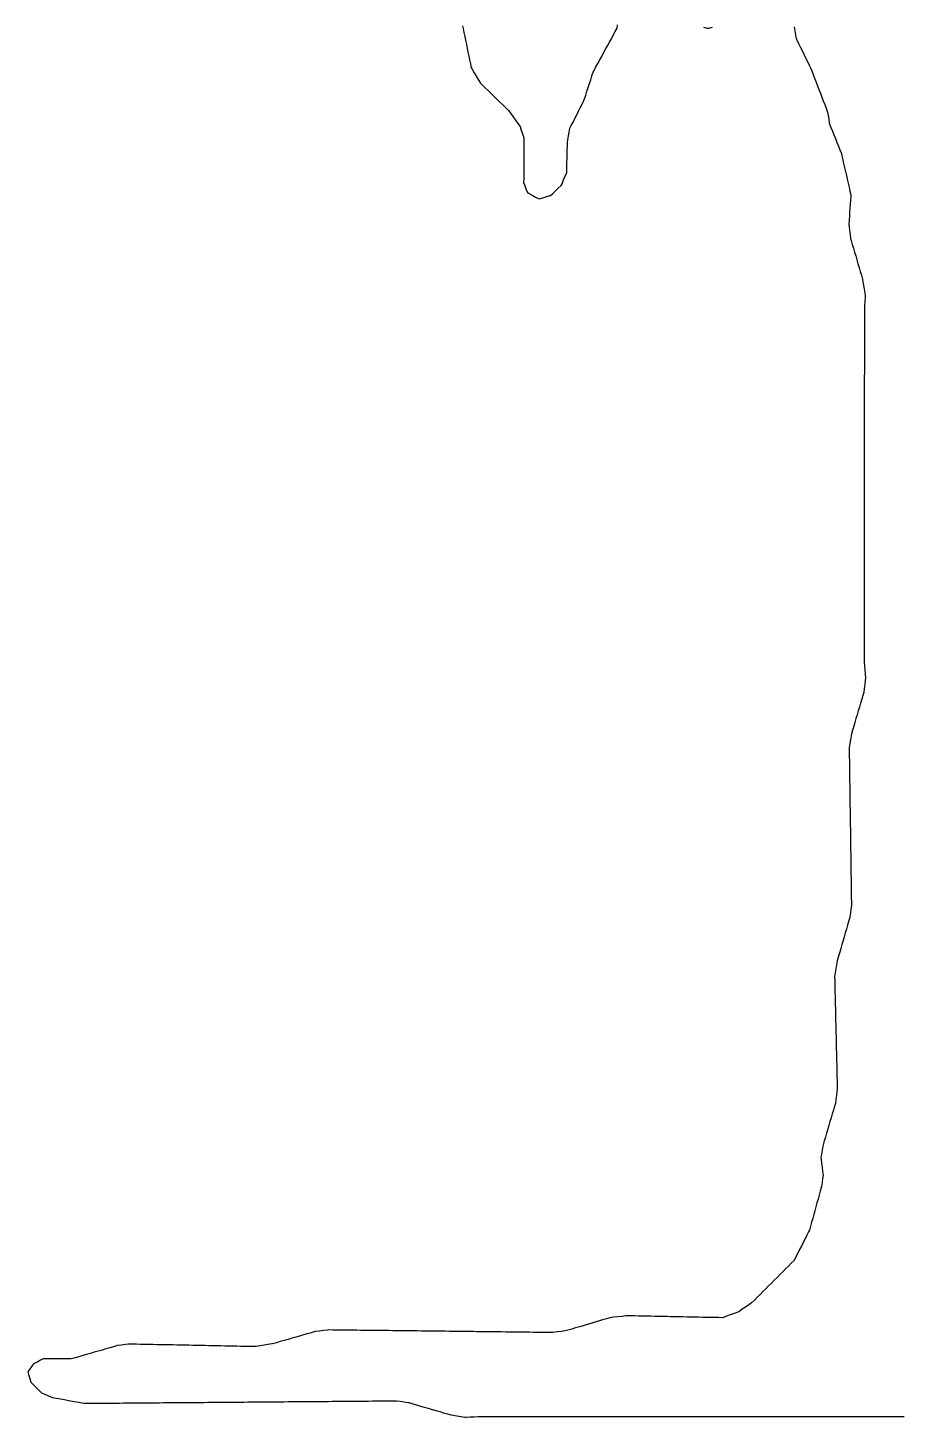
# Model space of a CAD drawing. Header units: millimetres. Extents: x 2 to 766, y 7 to 1390.
# Drawn here: x 165.6 to 383.9, y 6.8 to 352.7 of the extents above; entities that cross this region are included whole.
import ezdxf

# ---------------------------------------------------------------- set-up
doc = ezdxf.new("R2010")
doc.units = ezdxf.units.MM
doc.layers.add('ALL_ISLANDS', color=7, linetype='Continuous')
doc.layers.add('OUTLINE_ISLAND_01', color=7, linetype='Continuous')

msp = doc.modelspace()

# ---------------------------------------------------------------- linework, layer by layer
at = {"layer": 'ALL_ISLANDS'}
for points in [[(356.4734, 352.899), (356.6409, 351.9131), (356.8084, 350.9273), (356.976, 349.9414), (357.088, 349.713), (357.5283, 348.8152), (357.9686, 347.9173), (358.4089, 347.0195), (358.8492, 346.1216), (359.2896, 345.2238), (359.7299, 344.3259), (360.1702, 343.4281), (360.6105, 342.5303), (360.8182, 341.9905), (361.1773, 341.0572), (361.5363, 340.1238), (361.8954, 339.1905), (362.2545, 338.2572), (362.6136, 337.3239), (362.9726, 336.3906), (363.3317, 335.4573), (363.6908, 334.524), (364.0499, 333.5907), (364.4089, 332.6574), (364.768, 331.7241), (364.8942, 330.8991), (365.0455, 329.9106), (365.1967, 328.9221), (365.2374, 328.8199), (365.6072, 327.8908), (365.977, 326.9617), (366.3468, 326.0326), (366.7166, 325.1035), (367.0864, 324.1744), (367.4562, 323.2453), (367.826, 322.3162), (368.1958, 321.387), (368.3229, 320.8312), (368.5457, 319.8564), (368.7686, 318.8815), (368.9915, 317.9067), (369.2143, 316.9318), (369.4372, 315.957), (369.66, 314.9821), (369.8829, 314.0073), (370.1058, 313.0324), (370.3286, 312.0576), (370.5515, 311.0827), (370.5311, 310.778), (370.4644, 309.7802), (370.3977, 308.7825), (370.3309, 307.7847), (370.2642, 306.7869), (370.1975, 305.7891), (370.1308, 304.7914), (370.064, 303.7936), (370.13, 303.2411), (370.2487, 302.2482), (370.3673, 301.2553), (370.4859, 300.2623), (370.6435, 299.7269), (370.9259, 298.7676), (371.2083, 297.8082), (371.4906, 296.8489), (371.773, 295.8896), (372.0553, 294.9303), (372.3377, 293.971), (372.6201, 293.0117), (372.9024, 292.0524), (373.1848, 291.0931), (373.4671, 290.1338), (373.4791, 290.0648), (373.65, 289.0795), (373.8209, 288.0942), (373.9917, 287.1089), (374.1626, 286.1237), (374.1234, 285.5405), (374.0562, 284.5427), (373.9891, 283.545), (373.922, 282.5472), (373.9218, 281.9083), (373.9215, 280.9083), (373.9212, 279.9083), (373.921, 278.9083), (373.9207, 277.9083), (373.9204, 276.9083), (373.9201, 275.9083), (373.9199, 274.9083), (373.9196, 273.9083), (373.9193, 272.9083), (373.919, 271.9083), (373.9188, 270.9083), (373.9185, 269.9083), (373.9182, 268.9083), (373.9179, 267.9083), (373.9177, 266.9083), (373.9174, 265.9083), (373.9171, 264.9083), (373.9168, 263.9083), (373.9166, 262.9083), (373.9163, 261.9083), (373.916, 260.9083), (373.9158, 259.9083), (373.9155, 258.9083), (373.9152, 257.9083), (373.9149, 256.9083), (373.9147, 255.9083), (373.9144, 254.9083), (373.9141, 253.9083), (373.9138, 252.9083), (373.9136, 251.9083), (373.9133, 250.9083), (373.913, 249.9083), (373.9127, 248.9083), (373.9125, 247.9083), (373.9122, 246.9083), (373.9119, 245.9083), (373.9116, 244.9083), (373.9114, 243.9083), (373.9111, 242.9083), (373.9108, 241.9083), (373.9105, 240.9083), (373.9103, 239.9083), (373.91, 238.9083), (373.9097, 237.9083), (373.9095, 236.9083), (373.9092, 235.9083), (373.9089, 234.9083), (373.9086, 233.9083), (373.9084, 232.9083), (373.9081, 231.9083), (373.9078, 230.9083), (373.9075, 229.9083), (373.9073, 228.9083), (373.907, 227.9083), (373.9067, 226.9083), (373.9064, 225.9083), (373.9062, 224.9083), (373.9059, 223.9083), (373.9056, 222.9083), (373.9053, 221.9083), (373.9051, 220.9083), (373.9048, 219.9083), (373.9045, 218.9083), (373.9043, 217.9083), (373.904, 216.9083), (373.9037, 215.9083), (373.9034, 214.9083), (373.9032, 213.9083), (373.9029, 212.9083), (373.9026, 211.9083), (373.9023, 210.9083), (373.9021, 209.9083), (373.9018, 208.9083), (373.9015, 207.9083), (373.9012, 206.9083), (373.901, 205.9083), (373.9007, 204.9083), (373.9004, 203.9083), (373.9001, 202.9083), (373.8999, 201.9083), (373.8996, 200.9083), (373.8993, 199.9083), (373.899, 198.9083), (373.8988, 197.9083), (373.8985, 196.9083), (373.8982, 195.9083), (373.898, 194.9083), (373.9051, 194.8134), (373.9807, 193.8162), (374.0562, 192.8191), (374.1317, 191.8219), (374.2072, 190.8248), (374.1277, 190.1793), (374.0054, 189.1868), (373.8832, 188.1943), (373.7609, 187.2018), (373.5485, 186.4876), (373.2634, 185.5291), (372.9783, 184.5706), (372.6932, 183.6121), (372.4082, 182.6536), (372.1231, 181.6951), (371.838, 180.7366), (371.5529, 179.7781), (371.2678, 178.8196), (370.9827, 177.8611), (370.6977, 176.9026), (370.6266, 176.4672), (370.4655, 175.4803), (370.3044, 174.4934), (370.1433, 173.5064), (370.1479, 173.1822), (370.1622, 172.1823), (370.1765, 171.1824), (370.1907, 170.1825), (370.205, 169.1826), (370.2192, 168.1827), (370.2335, 167.1828), (370.2478, 166.1829), (370.262, 165.183), (370.2763, 164.1831), (370.2906, 163.1832), (370.3048, 162.1833), (370.3191, 161.1834), (370.3334, 160.1835), (370.3476, 159.1836), (370.3619, 158.1837), (370.3761, 157.1838), (370.3904, 156.1839), (370.4047, 155.184), (370.4189, 154.1841), (370.4332, 153.1842), (370.4475, 152.1843), (370.4617, 151.1844), (370.476, 150.1845), (370.4902, 149.1846), (370.5045, 148.1847), (370.5188, 147.1848), (370.533, 146.1849), (370.5473, 145.185), (370.5616, 144.1851), (370.5758, 143.1852), (370.5901, 142.1853), (370.6043, 141.1854), (370.6186, 140.1855), (370.6329, 139.1856), (370.6471, 138.1857), (370.6614, 137.1858), (370.6757, 136.1859), (370.6899, 135.186), (370.7042, 134.1861), (370.5888, 133.3413), (370.4535, 132.3505), (370.3182, 131.3597), (370.2783, 131.2215), (370.0003, 130.2609), (369.7224, 129.3003), (369.4444, 128.3397), (369.1665, 127.3791), (368.8886, 126.4185), (368.6106, 125.458), (368.3327, 124.4974), (368.0547, 123.5368), (367.7768, 122.5762), (367.4989, 121.6156), (367.2209, 120.655), (367.1804, 120.4136), (367.0149, 119.4274), (366.8493, 118.4412), (366.6838, 117.455), (366.5183, 116.4688), (366.5401, 115.5366), (366.5634, 114.5369), (366.5868, 113.5372), (366.6101, 112.5374), (366.6335, 111.5377), (366.6568, 110.538), (366.6802, 109.5383), (366.7035, 108.5385), (366.7269, 107.5388), (366.7502, 106.5391), (366.7736, 105.5393), (366.7969, 104.5396), (366.8203, 103.5399), (366.8436, 102.5402), (366.867, 101.5404), (366.8903, 100.5407), (366.9137, 99.541), (366.937, 98.5413), (366.9604, 97.5415), (366.9837, 96.5418), (367.0071, 95.5421), (367.0304, 94.5423), (367.0538, 93.5426), (367.0771, 92.5429), (367.1005, 91.5432), (367.1238, 90.5434), (367.1472, 89.5437), (367.1705, 88.544), (367.0897, 87.9098), (366.9633, 86.9178), (366.8369, 85.9258), (366.7105, 84.9338), (366.5054, 84.2436), (366.2206, 83.2851), (365.9357, 82.3265), (365.6509, 81.3679), (365.3661, 80.4093), (365.0813, 79.4507), (364.7964, 78.4922), (364.5116, 77.5336), (364.2268, 76.575), (363.9419, 75.6164), (363.6571, 74.6578), (363.5936, 74.2721), (363.431, 73.2854), (363.2684, 72.2987), (363.1059, 71.312), (363.1342, 71.0893), (363.2603, 70.0973), (363.3864, 69.1053), (363.5125, 68.1132), (363.6387, 67.1212), (363.5184, 66.232), (363.3843, 65.241), (363.2503, 64.25), (363.1878, 64.0234), (362.922, 63.0593), (362.6563, 62.0953), (362.3905, 61.1312), (362.1248, 60.1672), (361.859, 59.2032), (361.5933, 58.2391), (361.3275, 57.2751), (361.0618, 56.311), (360.7961, 55.347), (360.5303, 54.3829), (360.2646, 53.4189), (360.051, 52.9978), (359.5987, 52.1059), (359.1464, 51.214), (358.6942, 50.3222), (358.2419, 49.4303), (357.7896, 48.5384), (357.3373, 47.6465), (356.885, 46.7547), (356.4327, 45.8628), (355.7316, 45.1614), (355.0246, 44.4542), (354.3177, 43.747), (353.6107, 43.0398), (352.9037, 42.3325), (352.1967, 41.6253), (351.4897, 40.9181), (350.7827, 40.2108), (350.0757, 39.5036), (349.3688, 38.7964), (348.6618, 38.0892), (347.9548, 37.3819), (347.2478, 36.6747), (346.5408, 35.9675), (345.8338, 35.2603), (345.1882, 34.8208), (344.3615, 34.2581), (343.5349, 33.6954), (342.7082, 33.1327), (342.4028, 33.0164), (341.4682, 32.6606), (340.5336, 32.3049), (339.5991, 31.9491), (338.6645, 31.5933), (337.7076, 31.6122), (336.7078, 31.632), (335.708, 31.6518), (334.7082, 31.6715), (333.7084, 31.6913), (332.7086, 31.711), (331.7088, 31.7308), (330.709, 31.7505), (329.7092, 31.7703), (328.7094, 31.79), (327.7096, 31.8098), (326.7098, 31.8295), (325.71, 31.8493), (324.7102, 31.869), (323.7104, 31.8888), (322.7106, 31.9085), (321.7107, 31.9283), (320.7109, 31.9481), (319.7111, 31.9678), (318.7113, 31.9876), (317.7115, 32.0073), (316.7117, 32.0271), (315.7119, 32.0468), (314.7121, 32.0666), (314.4928, 32.0417), (313.4992, 31.929), (312.5056, 31.8163), (311.5119, 31.7036), (310.5183, 31.5908), (309.669, 31.3364), (308.7111, 31.0494), (307.7531, 30.7624), (306.7952, 30.4754), (305.8373, 30.1884), (304.8793, 29.9014), (303.9214, 29.6144), (302.9635, 29.3274), (302.0056, 29.0404), (301.0476, 28.7534), (300.0897, 28.4664), (299.3758, 28.3566), (298.3875, 28.2045), (297.3991, 28.0524), (296.4107, 27.9004), (295.5266, 27.9106), (294.5266, 27.9222), (293.5267, 27.9337), (292.5268, 27.9453), (291.5268, 27.9569), (290.5269, 27.9684), (289.527, 27.98), (288.527, 27.9916), (287.5271, 28.0031), (286.5272, 28.0147), (285.5272, 28.0263), (284.5273, 28.0378), (283.5274, 28.0494), (282.5274, 28.061), (281.5275, 28.0726), (280.5276, 28.0841), (279.5276, 28.0957), (278.5277, 28.1073), (277.5278, 28.1188), (276.5278, 28.1304), (275.5279, 28.142), (274.528, 28.1535), (273.528, 28.1651), (272.5281, 28.1767), (271.5282, 28.1882), (270.5282, 28.1998), (269.5283, 28.2114), (268.5284, 28.2229), (267.5284, 28.2345), (266.5285, 28.2461), (265.5286, 28.2577), (264.5286, 28.2692), (263.5287, 28.2808), (262.5288, 28.2924), (261.5288, 28.3039), (260.5289, 28.3155), (259.529, 28.3271), (258.529, 28.3386), (257.5291, 28.3502), (256.5292, 28.3618), (255.5292, 28.3733), (254.5293, 28.3849), (253.5294, 28.3965), (252.5294, 28.408), (251.5295, 28.4196), (250.5296, 28.4312), (249.5296, 28.4427), (248.5297, 28.4543), (247.5298, 28.4659), (246.5298, 28.4775), (245.5299, 28.489), (244.53, 28.5006), (243.53, 28.5122), (242.5301, 28.5237), (241.5302, 28.5353), (240.5302, 28.5469), (240.2039, 28.5083), (239.2108, 28.391), (238.2177, 28.2736), (237.2246, 28.1563), (237.1278, 28.1284), (236.1667, 27.8523), (235.2056, 27.5762), (234.2445, 27.3), (233.2833, 27.0239), (232.3222, 26.7477), (231.3611, 26.4716), (230.4, 26.1955), (229.4389, 25.9193), (228.4777, 25.6432), (227.5166, 25.367), (226.5555, 25.0909), (226.3964, 25.0639), (225.4105, 24.8965), (224.4246, 24.7292), (223.4387, 24.5619), (222.4528, 24.3945), (221.6867, 24.4097), (220.6869, 24.4295), (219.6871, 24.4493), (218.6873, 24.4691), (217.6875, 24.4888), (216.6877, 24.5086), (215.6879, 24.5284), (214.6881, 24.5482), (213.6883, 24.568), (212.6885, 24.5878), (211.6887, 24.6075), (210.6889, 24.6273), (209.6891, 24.6471), (208.6893, 24.6669), (207.6895, 24.6867), (206.6897, 24.7065), (205.6899, 24.7262), (204.6901, 24.746), (203.6903, 24.7658), (202.6905, 24.7856), (201.6907, 24.8054), (200.6909, 24.8252), (199.691, 24.845), (198.6912, 24.8647), (197.6914, 24.8845), (196.6916, 24.9043), (195.6918, 24.9241), (194.692, 24.9439), (193.6922, 24.9637), (192.6924, 24.9834), (191.6926, 25.0032), (190.6928, 25.023), (189.9164, 24.9194), (188.9251, 24.7871), (187.9339, 24.6548), (187.928, 24.6531), (186.9669, 24.377), (186.0057, 24.1009), (185.0446, 23.8248), (184.0835, 23.5487), (183.1223, 23.2726), (182.1612, 22.9965), (181.2001, 22.7204), (180.239, 22.4443), (179.2778, 22.1682), (178.3167, 21.8921), (177.3556, 21.616), (176.3944, 21.3399), (175.4231, 21.3389), (174.4231, 21.3378), (173.4231, 21.3367), (172.4232, 21.3356), (171.4232, 21.3345), (170.4232, 21.3334), (169.4232, 21.3323), (168.7807, 21.0049), (167.8898, 20.5507), (166.9989, 20.0966), (166.7681, 19.7804), (166.1786, 18.9726), (165.5892, 18.1648), (165.809, 17.4352), (166.0974, 16.4777), (166.3859, 15.5202), (166.9198, 14.987), (167.6274, 14.2804), (168.3349, 13.5737), (169.0425, 12.8671), (169.8327, 12.5371), (170.7555, 12.1518), (171.6783, 11.7665), (171.7822, 11.7473), (172.7655, 11.5653), (173.7488, 11.3833), (174.7321, 11.2014), (175.7154, 11.0194), (176.6987, 10.8374), (177.682, 10.6555), (178.6653, 10.4735), (179.6486, 10.2915), (180.3989, 10.2976), (181.3988, 10.3056), (182.3988, 10.3136), (183.3988, 10.3217), (184.3987, 10.3297), (185.3987, 10.3378), (186.3987, 10.3458), (187.3986, 10.3539), (188.3986, 10.3619), (189.3986, 10.37), (190.3985, 10.378), (191.3985, 10.3861), (192.3985, 10.3941), (193.3984, 10.4022), (194.3984, 10.4102), (195.3984, 10.4183), (196.3983, 10.4263), (197.3983, 10.4343), (198.3983, 10.4424), (199.3982, 10.4504), (200.3982, 10.4585), (201.3982, 10.4665), (202.3981, 10.4746), (203.3981, 10.4826), (204.3981, 10.4907), (205.398, 10.4987), (206.398, 10.5068), (207.398, 10.5148), (208.3979, 10.5229), (209.3979, 10.5309), (210.3979, 10.539), (211.3978, 10.547), (212.3978, 10.555), (213.3978, 10.5631), (214.3978, 10.5711), (215.3977, 10.5792), (216.3977, 10.5872), (217.3977, 10.5953), (218.3976, 10.6033), (219.3976, 10.6114), (220.3976, 10.6194), (221.3975, 10.6275), (222.3975, 10.6355), (223.3975, 10.6436), (224.3974, 10.6516), (225.3974, 10.6597), (226.3974, 10.6677), (227.3973, 10.6757), (228.3973, 10.6838), (229.3973, 10.6918), (230.3972, 10.6999), (231.3972, 10.7079), (232.3972, 10.716), (233.3971, 10.724), (234.3971, 10.7321), (235.3971, 10.7401), (236.397, 10.7482), (237.397, 10.7562), (238.397, 10.7643), (239.3969, 10.7723), (240.3969, 10.7804), (241.3969, 10.7884), (242.3968, 10.7964), (243.3968, 10.8045), (244.3968, 10.8125), (245.3967, 10.8206), (246.3967, 10.8286), (247.3967, 10.8367), (248.3967, 10.8447), (249.3966, 10.8528), (250.3966, 10.8608), (251.3966, 10.8689), (252.3965, 10.8769), (253.3965, 10.885), (254.3965, 10.893), (255.3964, 10.9011), (256.3964, 10.9091), (257.3964, 10.9171), (258.2886, 10.7934), (259.2791, 10.656), (260.2696, 10.5185), (260.4995, 10.4517), (261.4598, 10.1725), (262.42, 9.8933), (263.3802, 9.6141), (264.3405, 9.3349), (265.3007, 9.0557), (266.2609, 8.7765), (267.2212, 8.4973), (268.1814, 8.2181), (269.1416, 7.9389), (270.1019, 7.6597), (271.0621, 7.3805), (271.4912, 7.3107), (272.4782, 7.1502), (273.4652, 6.9898), (274.4523, 6.8293), (274.7629, 6.8459), (275.7615, 6.8994), (276.76, 6.9529), (277.7586, 7.0064), (277.8563, 7.0064), (278.8563, 7.0066), (279.8563, 7.0069), (280.8563, 7.0071), (281.8563, 7.0073), (282.8563, 7.0075), (283.8563, 7.0077), (284.8563, 7.0079), (285.8563, 7.0081), (286.8563, 7.0083), (287.8563, 7.0086), (288.8563, 7.0088), (289.8563, 7.009), (290.8563, 7.0092), (291.8563, 7.0094), (292.8563, 7.0096), (293.8563, 7.0098), (294.8563, 7.01), (295.8563, 7.0103), (296.8563, 7.0105), (297.8563, 7.0107), (298.8563, 7.0109), (299.8563, 7.0111), (300.8563, 7.0113), (301.8563, 7.0115), (302.8563, 7.0118), (303.8563, 7.012), (304.8563, 7.0122), (305.8563, 7.0124), (306.8563, 7.0126), (307.8563, 7.0128), (308.8563, 7.013), (309.8563, 7.0132), (310.8563, 7.0135), (311.8563, 7.0137), (312.8563, 7.0139), (313.8563, 7.0141), (314.8563, 7.0143), (315.8563, 7.0145), (316.8563, 7.0147), (317.8563, 7.0149), (318.8563, 7.0152), (319.8563, 7.0154), (320.8563, 7.0156), (321.8563, 7.0158), (322.8563, 7.016), (323.8563, 7.0162), (324.8563, 7.0164), (325.8563, 7.0167), (326.8563, 7.0169), (327.8563, 7.0171), (328.8563, 7.0173), (329.8563, 7.0175), (330.8563, 7.0177), (331.8563, 7.0179), (332.8563, 7.0181), (333.8563, 7.0184), (334.8563, 7.0186), (335.8563, 7.0188), (336.8563, 7.019), (337.8563, 7.0192), (338.8563, 7.0194), (339.8563, 7.0196), (340.8563, 7.0198), (341.8563, 7.0201), (342.8563, 7.0203), (343.8563, 7.0205), (344.8563, 7.0207), (345.8563, 7.0209), (346.8563, 7.0211), (347.8563, 7.0213), (348.8563, 7.0215), (349.8563, 7.0218), (350.8563, 7.022), (351.8563, 7.0222), (352.8563, 7.0224), (353.8563, 7.0226), (354.8563, 7.0228), (355.8563, 7.023), (356.8563, 7.0233), (357.8563, 7.0235), (358.8563, 7.0237), (359.8563, 7.0239), (360.8563, 7.0241), (361.8563, 7.0243), (362.8563, 7.0245), (363.8563, 7.0247), (364.8563, 7.025), (365.8563, 7.0252), (366.8563, 7.0254), (367.8563, 7.0256), (368.8563, 7.0258), (369.8563, 7.026), (370.8563, 7.0262), (371.8563, 7.0264), (372.8563, 7.0267), (373.8563, 7.0269), (374.8563, 7.0271), (375.8563, 7.0273), (376.8563, 7.0275), (377.8563, 7.0277), (378.8563, 7.0279), (379.8563, 7.0281), (380.8563, 7.0284), (381.8563, 7.0286), (382.8563, 7.0288), (383.8563, 7.029)], [(273.8749, 353.1478), (274.006, 352.5117), (274.2077, 351.5323), (274.4095, 350.5528), (274.6112, 349.5734), (274.813, 348.594), (275.0148, 347.6145), (275.2165, 346.6351), (275.4183, 345.6557), (275.62, 344.6762), (275.8218, 343.6968), (276.0236, 342.7174), (276.2417, 342.3556), (276.7581, 341.4992), (277.2745, 340.6429), (277.7909, 339.7865), (278.3072, 338.9302), (278.7683, 338.4822), (279.4855, 337.7853), (280.2027, 337.0884), (280.9199, 336.3915), (281.6371, 335.6947), (282.3542, 334.9978), (283.0714, 334.3009), (283.7886, 333.604), (284.5058, 332.9071), (285.223, 332.2103), (285.2703, 332.1448), (285.8559, 331.3342), (286.4414, 330.5235), (287.027, 329.7129), (287.6126, 328.9023), (288.1982, 328.0917), (288.4994, 327.2022), (288.8202, 326.255), (289.141, 325.3079), (289.1401, 325.145), (289.1343, 324.1451), (289.1284, 323.1451), (289.1226, 322.1451), (289.1167, 321.1451), (289.1109, 320.1451), (289.1051, 319.1452), (289.0992, 318.1452), (289.0934, 317.1452), (289.0876, 316.1452), (289.0817, 315.1452), (289.0759, 314.1452), (289.2973, 313.5664), (289.6546, 312.6324), (290.0119, 311.6984), (290.3048, 311.5353), (291.1785, 311.0488), (292.0522, 310.5623), (292.9259, 310.0759), (293.8682, 310.3706), (294.8226, 310.6691), (295.777, 310.9676), (296.2419, 311.3956), (296.9777, 312.0729), (297.7134, 312.7502), (298.4491, 313.4274), (298.6423, 313.8904), (299.0273, 314.8133), (299.4124, 315.7361), (299.7974, 316.659), (299.8097, 317.1547), (299.8344, 318.1543), (299.8591, 319.154), (299.8838, 320.1537), (299.9085, 321.1534), (299.9332, 322.1531), (299.9579, 323.1528), (299.9826, 324.1525), (300.0925, 324.7804), (300.2649, 325.7654), (300.4374, 326.7504), (300.6098, 327.7355), (300.9222, 328.3489), (301.376, 329.24), (301.8298, 330.1311), (302.2836, 331.0222), (302.7374, 331.9133), (303.1912, 332.8044), (303.6451, 333.6955), (304.0989, 334.5866), (304.2302, 334.9932), (304.5376, 335.9448), (304.8449, 336.8964), (305.1523, 337.848), (305.4596, 338.7996), (305.767, 339.7512), (306.0744, 340.7027), (306.3817, 341.6543), (306.6102, 342.0735), (307.0888, 342.9515), (307.5675, 343.8295), (308.0461, 344.7075), (308.5247, 345.5855), (309.0033, 346.4636), (309.4819, 347.3416), (309.9606, 348.2196), (310.4392, 349.0976), (310.9178, 349.9757), (311.3964, 350.8537), (311.8751, 351.7317), (312.3537, 352.6097), (312.4865, 353.4582)], [(333.8446, 352.8114), (334.8123, 352.5594), (335.1642, 352.6284), (336.1455, 352.8208)]]:
    msp.add_lwpolyline(points, dxfattribs=at)
at = {"layer": 'OUTLINE_ISLAND_01'}
for points in [[(356.4734, 352.899), (356.6409, 351.9131), (356.8084, 350.9273), (356.976, 349.9414), (357.088, 349.713), (357.5283, 348.8152), (357.9686, 347.9173), (358.4089, 347.0195), (358.8492, 346.1216), (359.2896, 345.2238), (359.7299, 344.3259), (360.1702, 343.4281), (360.6105, 342.5303), (360.8182, 341.9905), (361.1773, 341.0572), (361.5363, 340.1238), (361.8954, 339.1905), (362.2545, 338.2572), (362.6136, 337.3239), (362.9726, 336.3906), (363.3317, 335.4573), (363.6908, 334.524), (364.0499, 333.5907), (364.4089, 332.6574), (364.768, 331.7241), (364.8942, 330.8991), (365.0455, 329.9106), (365.1967, 328.9221), (365.2374, 328.8199), (365.6072, 327.8908), (365.977, 326.9617), (366.3468, 326.0326), (366.7166, 325.1035), (367.0864, 324.1744), (367.4562, 323.2453), (367.826, 322.3162), (368.1958, 321.387), (368.3229, 320.8312), (368.5457, 319.8564), (368.7686, 318.8815), (368.9915, 317.9067), (369.2143, 316.9318), (369.4372, 315.957), (369.66, 314.9821), (369.8829, 314.0073), (370.1058, 313.0324), (370.3286, 312.0576), (370.5515, 311.0827), (370.5311, 310.778), (370.4644, 309.7802), (370.3977, 308.7825), (370.3309, 307.7847), (370.2642, 306.7869), (370.1975, 305.7891), (370.1308, 304.7914), (370.064, 303.7936), (370.13, 303.2411), (370.2487, 302.2482), (370.3673, 301.2553), (370.4859, 300.2623), (370.6435, 299.7269), (370.9259, 298.7676), (371.2083, 297.8082), (371.4906, 296.8489), (371.773, 295.8896), (372.0553, 294.9303), (372.3377, 293.971), (372.6201, 293.0117), (372.9024, 292.0524), (373.1848, 291.0931), (373.4671, 290.1338), (373.4791, 290.0648), (373.65, 289.0795), (373.8209, 288.0942), (373.9917, 287.1089), (374.1626, 286.1237), (374.1234, 285.5405), (374.0562, 284.5427), (373.9891, 283.545), (373.922, 282.5472), (373.9218, 281.9083), (373.9215, 280.9083), (373.9212, 279.9083), (373.921, 278.9083), (373.9207, 277.9083), (373.9204, 276.9083), (373.9201, 275.9083), (373.9199, 274.9083), (373.9196, 273.9083), (373.9193, 272.9083), (373.919, 271.9083), (373.9188, 270.9083), (373.9185, 269.9083), (373.9182, 268.9083), (373.9179, 267.9083), (373.9177, 266.9083), (373.9174, 265.9083), (373.9171, 264.9083), (373.9168, 263.9083), (373.9166, 262.9083), (373.9163, 261.9083), (373.916, 260.9083), (373.9158, 259.9083), (373.9155, 258.9083), (373.9152, 257.9083), (373.9149, 256.9083), (373.9147, 255.9083), (373.9144, 254.9083), (373.9141, 253.9083), (373.9138, 252.9083), (373.9136, 251.9083), (373.9133, 250.9083), (373.913, 249.9083), (373.9127, 248.9083), (373.9125, 247.9083), (373.9122, 246.9083), (373.9119, 245.9083), (373.9116, 244.9083), (373.9114, 243.9083), (373.9111, 242.9083), (373.9108, 241.9083), (373.9105, 240.9083), (373.9103, 239.9083), (373.91, 238.9083), (373.9097, 237.9083), (373.9095, 236.9083), (373.9092, 235.9083), (373.9089, 234.9083), (373.9086, 233.9083), (373.9084, 232.9083), (373.9081, 231.9083), (373.9078, 230.9083), (373.9075, 229.9083), (373.9073, 228.9083), (373.907, 227.9083), (373.9067, 226.9083), (373.9064, 225.9083), (373.9062, 224.9083), (373.9059, 223.9083), (373.9056, 222.9083), (373.9053, 221.9083), (373.9051, 220.9083), (373.9048, 219.9083), (373.9045, 218.9083), (373.9043, 217.9083), (373.904, 216.9083), (373.9037, 215.9083), (373.9034, 214.9083), (373.9032, 213.9083), (373.9029, 212.9083), (373.9026, 211.9083), (373.9023, 210.9083), (373.9021, 209.9083), (373.9018, 208.9083), (373.9015, 207.9083), (373.9012, 206.9083), (373.901, 205.9083), (373.9007, 204.9083), (373.9004, 203.9083), (373.9001, 202.9083), (373.8999, 201.9083), (373.8996, 200.9083), (373.8993, 199.9083), (373.899, 198.9083), (373.8988, 197.9083), (373.8985, 196.9083), (373.8982, 195.9083), (373.898, 194.9083), (373.9051, 194.8134), (373.9807, 193.8162), (374.0562, 192.8191), (374.1317, 191.8219), (374.2072, 190.8248), (374.1277, 190.1793), (374.0054, 189.1868), (373.8832, 188.1943), (373.7609, 187.2018), (373.5485, 186.4876), (373.2634, 185.5291), (372.9783, 184.5706), (372.6932, 183.6121), (372.4082, 182.6536), (372.1231, 181.6951), (371.838, 180.7366), (371.5529, 179.7781), (371.2678, 178.8196), (370.9827, 177.8611), (370.6977, 176.9026), (370.6266, 176.4672), (370.4655, 175.4803), (370.3044, 174.4934), (370.1433, 173.5064), (370.1479, 173.1822), (370.1622, 172.1823), (370.1765, 171.1824), (370.1907, 170.1825), (370.205, 169.1826), (370.2192, 168.1827), (370.2335, 167.1828), (370.2478, 166.1829), (370.262, 165.183), (370.2763, 164.1831), (370.2906, 163.1832), (370.3048, 162.1833), (370.3191, 161.1834), (370.3334, 160.1835), (370.3476, 159.1836), (370.3619, 158.1837), (370.3761, 157.1838), (370.3904, 156.1839), (370.4047, 155.184), (370.4189, 154.1841), (370.4332, 153.1842), (370.4475, 152.1843), (370.4617, 151.1844), (370.476, 150.1845), (370.4902, 149.1846), (370.5045, 148.1847), (370.5188, 147.1848), (370.533, 146.1849), (370.5473, 145.185), (370.5616, 144.1851), (370.5758, 143.1852), (370.5901, 142.1853), (370.6043, 141.1854), (370.6186, 140.1855), (370.6329, 139.1856), (370.6471, 138.1857), (370.6614, 137.1858), (370.6757, 136.1859), (370.6899, 135.186), (370.7042, 134.1861), (370.5888, 133.3413), (370.4535, 132.3505), (370.3182, 131.3597), (370.2783, 131.2215), (370.0003, 130.2609), (369.7224, 129.3003), (369.4444, 128.3397), (369.1665, 127.3791), (368.8886, 126.4185), (368.6106, 125.458), (368.3327, 124.4974), (368.0547, 123.5368), (367.7768, 122.5762), (367.4989, 121.6156), (367.2209, 120.655), (367.1804, 120.4136), (367.0149, 119.4274), (366.8493, 118.4412), (366.6838, 117.455), (366.5183, 116.4688), (366.5401, 115.5366), (366.5634, 114.5369), (366.5868, 113.5372), (366.6101, 112.5374), (366.6335, 111.5377), (366.6568, 110.538), (366.6802, 109.5383), (366.7035, 108.5385), (366.7269, 107.5388), (366.7502, 106.5391), (366.7736, 105.5393), (366.7969, 104.5396), (366.8203, 103.5399), (366.8436, 102.5402), (366.867, 101.5404), (366.8903, 100.5407), (366.9137, 99.541), (366.937, 98.5413), (366.9604, 97.5415), (366.9837, 96.5418), (367.0071, 95.5421), (367.0304, 94.5423), (367.0538, 93.5426), (367.0771, 92.5429), (367.1005, 91.5432), (367.1238, 90.5434), (367.1472, 89.5437), (367.1705, 88.544), (367.0897, 87.9098), (366.9633, 86.9178), (366.8369, 85.9258), (366.7105, 84.9338), (366.5054, 84.2436), (366.2206, 83.2851), (365.9357, 82.3265), (365.6509, 81.3679), (365.3661, 80.4093), (365.0813, 79.4507), (364.7964, 78.4922), (364.5116, 77.5336), (364.2268, 76.575), (363.9419, 75.6164), (363.6571, 74.6578), (363.5936, 74.2721), (363.431, 73.2854), (363.2684, 72.2987), (363.1059, 71.312), (363.1342, 71.0893), (363.2603, 70.0973), (363.3864, 69.1053), (363.5125, 68.1132), (363.6387, 67.1212), (363.5184, 66.232), (363.3843, 65.241), (363.2503, 64.25), (363.1878, 64.0234), (362.922, 63.0593), (362.6563, 62.0953), (362.3905, 61.1312), (362.1248, 60.1672), (361.859, 59.2032), (361.5933, 58.2391), (361.3275, 57.2751), (361.0618, 56.311), (360.7961, 55.347), (360.5303, 54.3829), (360.2646, 53.4189), (360.051, 52.9978), (359.5987, 52.1059), (359.1464, 51.214), (358.6942, 50.3222), (358.2419, 49.4303), (357.7896, 48.5384), (357.3373, 47.6465), (356.885, 46.7547), (356.4327, 45.8628), (355.7316, 45.1614), (355.0246, 44.4542), (354.3177, 43.747), (353.6107, 43.0398), (352.9037, 42.3325), (352.1967, 41.6253), (351.4897, 40.9181), (350.7827, 40.2108), (350.0757, 39.5036), (349.3688, 38.7964), (348.6618, 38.0892), (347.9548, 37.3819), (347.2478, 36.6747), (346.5408, 35.9675), (345.8338, 35.2603), (345.1882, 34.8208), (344.3615, 34.2581), (343.5349, 33.6954), (342.7082, 33.1327), (342.4028, 33.0164), (341.4682, 32.6606), (340.5336, 32.3049), (339.5991, 31.9491), (338.6645, 31.5933), (337.7076, 31.6122), (336.7078, 31.632), (335.708, 31.6518), (334.7082, 31.6715), (333.7084, 31.6913), (332.7086, 31.711), (331.7088, 31.7308), (330.709, 31.7505), (329.7092, 31.7703), (328.7094, 31.79), (327.7096, 31.8098), (326.7098, 31.8295), (325.71, 31.8493), (324.7102, 31.869), (323.7104, 31.8888), (322.7106, 31.9085), (321.7107, 31.9283), (320.7109, 31.9481), (319.7111, 31.9678), (318.7113, 31.9876), (317.7115, 32.0073), (316.7117, 32.0271), (315.7119, 32.0468), (314.7121, 32.0666), (314.4928, 32.0417), (313.4992, 31.929), (312.5056, 31.8163), (311.5119, 31.7036), (310.5183, 31.5908), (309.669, 31.3364), (308.7111, 31.0494), (307.7531, 30.7624), (306.7952, 30.4754), (305.8373, 30.1884), (304.8793, 29.9014), (303.9214, 29.6144), (302.9635, 29.3274), (302.0056, 29.0404), (301.0476, 28.7534), (300.0897, 28.4664), (299.3758, 28.3566), (298.3875, 28.2045), (297.3991, 28.0524), (296.4107, 27.9004), (295.5266, 27.9106), (294.5266, 27.9222), (293.5267, 27.9337), (292.5268, 27.9453), (291.5268, 27.9569), (290.5269, 27.9684), (289.527, 27.98), (288.527, 27.9916), (287.5271, 28.0031), (286.5272, 28.0147), (285.5272, 28.0263), (284.5273, 28.0378), (283.5274, 28.0494), (282.5274, 28.061), (281.5275, 28.0726), (280.5276, 28.0841), (279.5276, 28.0957), (278.5277, 28.1073), (277.5278, 28.1188), (276.5278, 28.1304), (275.5279, 28.142), (274.528, 28.1535), (273.528, 28.1651), (272.5281, 28.1767), (271.5282, 28.1882), (270.5282, 28.1998), (269.5283, 28.2114), (268.5284, 28.2229), (267.5284, 28.2345), (266.5285, 28.2461), (265.5286, 28.2577), (264.5286, 28.2692), (263.5287, 28.2808), (262.5288, 28.2924), (261.5288, 28.3039), (260.5289, 28.3155), (259.529, 28.3271), (258.529, 28.3386), (257.5291, 28.3502), (256.5292, 28.3618), (255.5292, 28.3733), (254.5293, 28.3849), (253.5294, 28.3965), (252.5294, 28.408), (251.5295, 28.4196), (250.5296, 28.4312), (249.5296, 28.4427), (248.5297, 28.4543), (247.5298, 28.4659), (246.5298, 28.4775), (245.5299, 28.489), (244.53, 28.5006), (243.53, 28.5122), (242.5301, 28.5237), (241.5302, 28.5353), (240.5302, 28.5469), (240.2039, 28.5083), (239.2108, 28.391), (238.2177, 28.2736), (237.2246, 28.1563), (237.1278, 28.1284), (236.1667, 27.8523), (235.2056, 27.5762), (234.2445, 27.3), (233.2833, 27.0239), (232.3222, 26.7477), (231.3611, 26.4716), (230.4, 26.1955), (229.4389, 25.9193), (228.4777, 25.6432), (227.5166, 25.367), (226.5555, 25.0909), (226.3964, 25.0639), (225.4105, 24.8965), (224.4246, 24.7292), (223.4387, 24.5619), (222.4528, 24.3945), (221.6867, 24.4097), (220.6869, 24.4295), (219.6871, 24.4493), (218.6873, 24.4691), (217.6875, 24.4888), (216.6877, 24.5086), (215.6879, 24.5284), (214.6881, 24.5482), (213.6883, 24.568), (212.6885, 24.5878), (211.6887, 24.6075), (210.6889, 24.6273), (209.6891, 24.6471), (208.6893, 24.6669), (207.6895, 24.6867), (206.6897, 24.7065), (205.6899, 24.7262), (204.6901, 24.746), (203.6903, 24.7658), (202.6905, 24.7856), (201.6907, 24.8054), (200.6909, 24.8252), (199.691, 24.845), (198.6912, 24.8647), (197.6914, 24.8845), (196.6916, 24.9043), (195.6918, 24.9241), (194.692, 24.9439), (193.6922, 24.9637), (192.6924, 24.9834), (191.6926, 25.0032), (190.6928, 25.023), (189.9164, 24.9194), (188.9251, 24.7871), (187.9339, 24.6548), (187.928, 24.6531), (186.9669, 24.377), (186.0057, 24.1009), (185.0446, 23.8248), (184.0835, 23.5487), (183.1223, 23.2726), (182.1612, 22.9965), (181.2001, 22.7204), (180.239, 22.4443), (179.2778, 22.1682), (178.3167, 21.8921), (177.3556, 21.616), (176.3944, 21.3399), (175.4231, 21.3389), (174.4231, 21.3378), (173.4231, 21.3367), (172.4232, 21.3356), (171.4232, 21.3345), (170.4232, 21.3334), (169.4232, 21.3323), (168.7807, 21.0049), (167.8898, 20.5507), (166.9989, 20.0966), (166.7681, 19.7804), (166.1786, 18.9726), (165.5892, 18.1648), (165.809, 17.4352), (166.0974, 16.4777), (166.3859, 15.5202), (166.9198, 14.987), (167.6274, 14.2804), (168.3349, 13.5737), (169.0425, 12.8671), (169.8327, 12.5371), (170.7555, 12.1518), (171.6783, 11.7665), (171.7822, 11.7473), (172.7655, 11.5653), (173.7488, 11.3833), (174.7321, 11.2014), (175.7154, 11.0194), (176.6987, 10.8374), (177.682, 10.6555), (178.6653, 10.4735), (179.6486, 10.2915), (180.3989, 10.2976), (181.3988, 10.3056), (182.3988, 10.3136), (183.3988, 10.3217), (184.3987, 10.3297), (185.3987, 10.3378), (186.3987, 10.3458), (187.3986, 10.3539), (188.3986, 10.3619), (189.3986, 10.37), (190.3985, 10.378), (191.3985, 10.3861), (192.3985, 10.3941), (193.3984, 10.4022), (194.3984, 10.4102), (195.3984, 10.4183), (196.3983, 10.4263), (197.3983, 10.4343), (198.3983, 10.4424), (199.3982, 10.4504), (200.3982, 10.4585), (201.3982, 10.4665), (202.3981, 10.4746), (203.3981, 10.4826), (204.3981, 10.4907), (205.398, 10.4987), (206.398, 10.5068), (207.398, 10.5148), (208.3979, 10.5229), (209.3979, 10.5309), (210.3979, 10.539), (211.3978, 10.547), (212.3978, 10.555), (213.3978, 10.5631), (214.3978, 10.5711), (215.3977, 10.5792), (216.3977, 10.5872), (217.3977, 10.5953), (218.3976, 10.6033), (219.3976, 10.6114), (220.3976, 10.6194), (221.3975, 10.6275), (222.3975, 10.6355), (223.3975, 10.6436), (224.3974, 10.6516), (225.3974, 10.6597), (226.3974, 10.6677), (227.3973, 10.6757), (228.3973, 10.6838), (229.3973, 10.6918), (230.3972, 10.6999), (231.3972, 10.7079), (232.3972, 10.716), (233.3971, 10.724), (234.3971, 10.7321), (235.3971, 10.7401), (236.397, 10.7482), (237.397, 10.7562), (238.397, 10.7643), (239.3969, 10.7723), (240.3969, 10.7804), (241.3969, 10.7884), (242.3968, 10.7964), (243.3968, 10.8045), (244.3968, 10.8125), (245.3967, 10.8206), (246.3967, 10.8286), (247.3967, 10.8367), (248.3967, 10.8447), (249.3966, 10.8528), (250.3966, 10.8608), (251.3966, 10.8689), (252.3965, 10.8769), (253.3965, 10.885), (254.3965, 10.893), (255.3964, 10.9011), (256.3964, 10.9091), (257.3964, 10.9171), (258.2886, 10.7934), (259.2791, 10.656), (260.2696, 10.5185), (260.4995, 10.4517), (261.4598, 10.1725), (262.42, 9.8933), (263.3802, 9.6141), (264.3405, 9.3349), (265.3007, 9.0557), (266.2609, 8.7765), (267.2212, 8.4973), (268.1814, 8.2181), (269.1416, 7.9389), (270.1019, 7.6597), (271.0621, 7.3805), (271.4912, 7.3107), (272.4782, 7.1502), (273.4652, 6.9898), (274.4523, 6.8293), (274.7629, 6.8459), (275.7615, 6.8994), (276.76, 6.9529), (277.7586, 7.0064), (277.8563, 7.0064), (278.8563, 7.0066), (279.8563, 7.0069), (280.8563, 7.0071), (281.8563, 7.0073), (282.8563, 7.0075), (283.8563, 7.0077), (284.8563, 7.0079), (285.8563, 7.0081), (286.8563, 7.0083), (287.8563, 7.0086), (288.8563, 7.0088), (289.8563, 7.009), (290.8563, 7.0092), (291.8563, 7.0094), (292.8563, 7.0096), (293.8563, 7.0098), (294.8563, 7.01), (295.8563, 7.0103), (296.8563, 7.0105), (297.8563, 7.0107), (298.8563, 7.0109), (299.8563, 7.0111), (300.8563, 7.0113), (301.8563, 7.0115), (302.8563, 7.0118), (303.8563, 7.012), (304.8563, 7.0122), (305.8563, 7.0124), (306.8563, 7.0126), (307.8563, 7.0128), (308.8563, 7.013), (309.8563, 7.0132), (310.8563, 7.0135), (311.8563, 7.0137), (312.8563, 7.0139), (313.8563, 7.0141), (314.8563, 7.0143), (315.8563, 7.0145), (316.8563, 7.0147), (317.8563, 7.0149), (318.8563, 7.0152), (319.8563, 7.0154), (320.8563, 7.0156), (321.8563, 7.0158), (322.8563, 7.016), (323.8563, 7.0162), (324.8563, 7.0164), (325.8563, 7.0167), (326.8563, 7.0169), (327.8563, 7.0171), (328.8563, 7.0173), (329.8563, 7.0175), (330.8563, 7.0177), (331.8563, 7.0179), (332.8563, 7.0181), (333.8563, 7.0184), (334.8563, 7.0186), (335.8563, 7.0188), (336.8563, 7.019), (337.8563, 7.0192), (338.8563, 7.0194), (339.8563, 7.0196), (340.8563, 7.0198), (341.8563, 7.0201), (342.8563, 7.0203), (343.8563, 7.0205), (344.8563, 7.0207), (345.8563, 7.0209), (346.8563, 7.0211), (347.8563, 7.0213), (348.8563, 7.0215), (349.8563, 7.0218), (350.8563, 7.022), (351.8563, 7.0222), (352.8563, 7.0224), (353.8563, 7.0226), (354.8563, 7.0228), (355.8563, 7.023), (356.8563, 7.0233), (357.8563, 7.0235), (358.8563, 7.0237), (359.8563, 7.0239), (360.8563, 7.0241), (361.8563, 7.0243), (362.8563, 7.0245), (363.8563, 7.0247), (364.8563, 7.025), (365.8563, 7.0252), (366.8563, 7.0254), (367.8563, 7.0256), (368.8563, 7.0258), (369.8563, 7.026), (370.8563, 7.0262), (371.8563, 7.0264), (372.8563, 7.0267), (373.8563, 7.0269), (374.8563, 7.0271), (375.8563, 7.0273), (376.8563, 7.0275), (377.8563, 7.0277), (378.8563, 7.0279), (379.8563, 7.0281), (380.8563, 7.0284), (381.8563, 7.0286), (382.8563, 7.0288), (383.8563, 7.029)], [(273.8749, 353.1478), (274.006, 352.5117), (274.2077, 351.5323), (274.4095, 350.5528), (274.6112, 349.5734), (274.813, 348.594), (275.0148, 347.6145), (275.2165, 346.6351), (275.4183, 345.6557), (275.62, 344.6762), (275.8218, 343.6968), (276.0236, 342.7174), (276.2417, 342.3556), (276.7581, 341.4992), (277.2745, 340.6429), (277.7909, 339.7865), (278.3072, 338.9302), (278.7683, 338.4822), (279.4855, 337.7853), (280.2027, 337.0884), (280.9199, 336.3915), (281.6371, 335.6947), (282.3542, 334.9978), (283.0714, 334.3009), (283.7886, 333.604), (284.5058, 332.9071), (285.223, 332.2103), (285.2703, 332.1448), (285.8559, 331.3342), (286.4414, 330.5235), (287.027, 329.7129), (287.6126, 328.9023), (288.1982, 328.0917), (288.4994, 327.2022), (288.8202, 326.255), (289.141, 325.3079), (289.1401, 325.145), (289.1343, 324.1451), (289.1284, 323.1451), (289.1226, 322.1451), (289.1167, 321.1451), (289.1109, 320.1451), (289.1051, 319.1452), (289.0992, 318.1452), (289.0934, 317.1452), (289.0876, 316.1452), (289.0817, 315.1452), (289.0759, 314.1452), (289.2973, 313.5664), (289.6546, 312.6324), (290.0119, 311.6984), (290.3048, 311.5353), (291.1785, 311.0488), (292.0522, 310.5623), (292.9259, 310.0759), (293.8682, 310.3706), (294.8226, 310.6691), (295.777, 310.9676), (296.2419, 311.3956), (296.9777, 312.0729), (297.7134, 312.7502), (298.4491, 313.4274), (298.6423, 313.8904), (299.0273, 314.8133), (299.4124, 315.7361), (299.7974, 316.659), (299.8097, 317.1547), (299.8344, 318.1543), (299.8591, 319.154), (299.8838, 320.1537), (299.9085, 321.1534), (299.9332, 322.1531), (299.9579, 323.1528), (299.9826, 324.1525), (300.0925, 324.7804), (300.2649, 325.7654), (300.4374, 326.7504), (300.6098, 327.7355), (300.9222, 328.3489), (301.376, 329.24), (301.8298, 330.1311), (302.2836, 331.0222), (302.7374, 331.9133), (303.1912, 332.8044), (303.6451, 333.6955), (304.0989, 334.5866), (304.2302, 334.9932), (304.5376, 335.9448), (304.8449, 336.8964), (305.1523, 337.848), (305.4596, 338.7996), (305.767, 339.7512), (306.0744, 340.7027), (306.3817, 341.6543), (306.6102, 342.0735), (307.0888, 342.9515), (307.5675, 343.8295), (308.0461, 344.7075), (308.5247, 345.5855), (309.0033, 346.4636), (309.4819, 347.3416), (309.9606, 348.2196), (310.4392, 349.0976), (310.9178, 349.9757), (311.3964, 350.8537), (311.8751, 351.7317), (312.3537, 352.6097), (312.4865, 353.4582)], [(333.8446, 352.8114), (334.8123, 352.5594), (335.1642, 352.6284), (336.1455, 352.8208)]]:
    msp.add_lwpolyline(points, dxfattribs=at)

doc.saveas('drawing.dxf')
